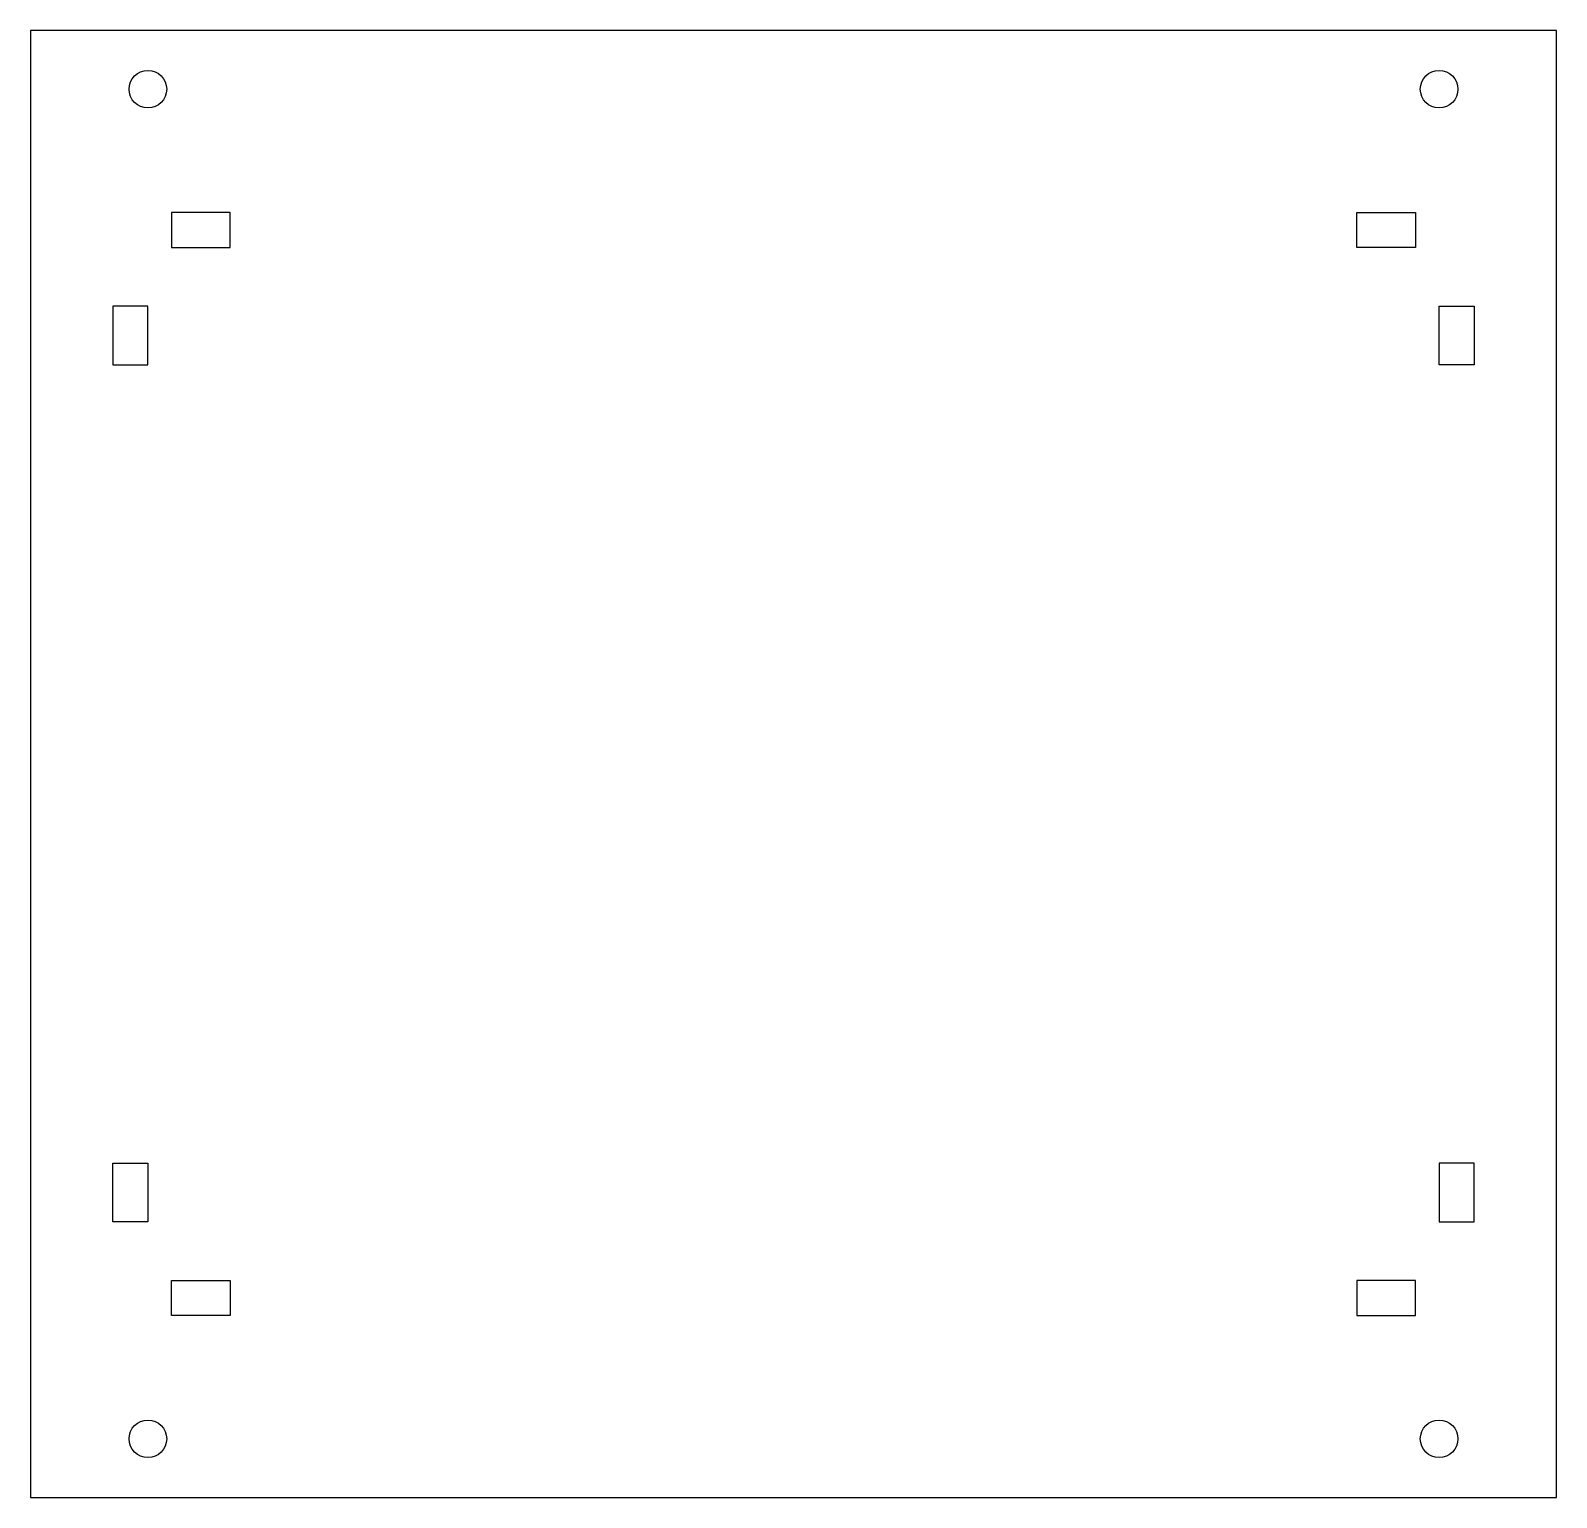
# Model space of a CAD drawing. Header units: millimetres. Extents: x -10 to 120, y -18 to 106.
import ezdxf

# ---------------------------------------------------------------- set-up
doc = ezdxf.new("R2010")
doc.units = ezdxf.units.MM

msp = doc.modelspace()

# ---------------------------------------------------------------- linework, layer by layer
at = {"color": 7, "linetype": 'Continuous', "lineweight": 25}
for p, q in [((120, 106.5), (-10, 106.5)), ((-10, 106.5), (-10, -18.5)), ((120, -18.5), (120, 106.5)), ((7, 91), (2, 91)), ((2, 91), (2, 88)), ((7, 88), (7, 91)), ((103, 88), (103, 91)), ((103, 91), (108, 91)), ((108, 91), (108, 88)), ((2, 88), (7, 88)), ((108, 88), (103, 88)), ((0, 83), (-3, 83)), ((-3, 83), (-3, 78)), ((0, 78), (0, 83)), ((110, 83), (113, 83)), ((110, 78), (110, 83)), ((113, 83), (113, 78)), ((-3, 78), (0, 78)), ((113, 78), (110, 78)), ((-3, 5), (-3, 10)), ((-3, 10), (0, 10)), ((0, 10), (0, 5)), ((113, 10), (110, 10)), ((110, 10), (110, 5)), ((113, 5), (113, 10)), ((0, 5), (-3, 5)), ((110, 5), (113, 5)), ((2, 0), (7, 0)), ((2, -3), (2, 0)), ((7, 0), (7, -3)), ((108, 0), (103, 0)), ((103, 0), (103, -3)), ((108, -3), (108, 0)), ((7, -3), (2, -3)), ((103, -3), (108, -3)), ((-10, -18.5), (120, -18.5))]:
    msp.add_line(p, q, dxfattribs=at)
for centre in [(0, 101.5), (110, 101.5), (0, -13.5), (110, -13.5)]:
    msp.add_circle(centre, 1.6, dxfattribs=at)

doc.saveas('drawing.dxf')
